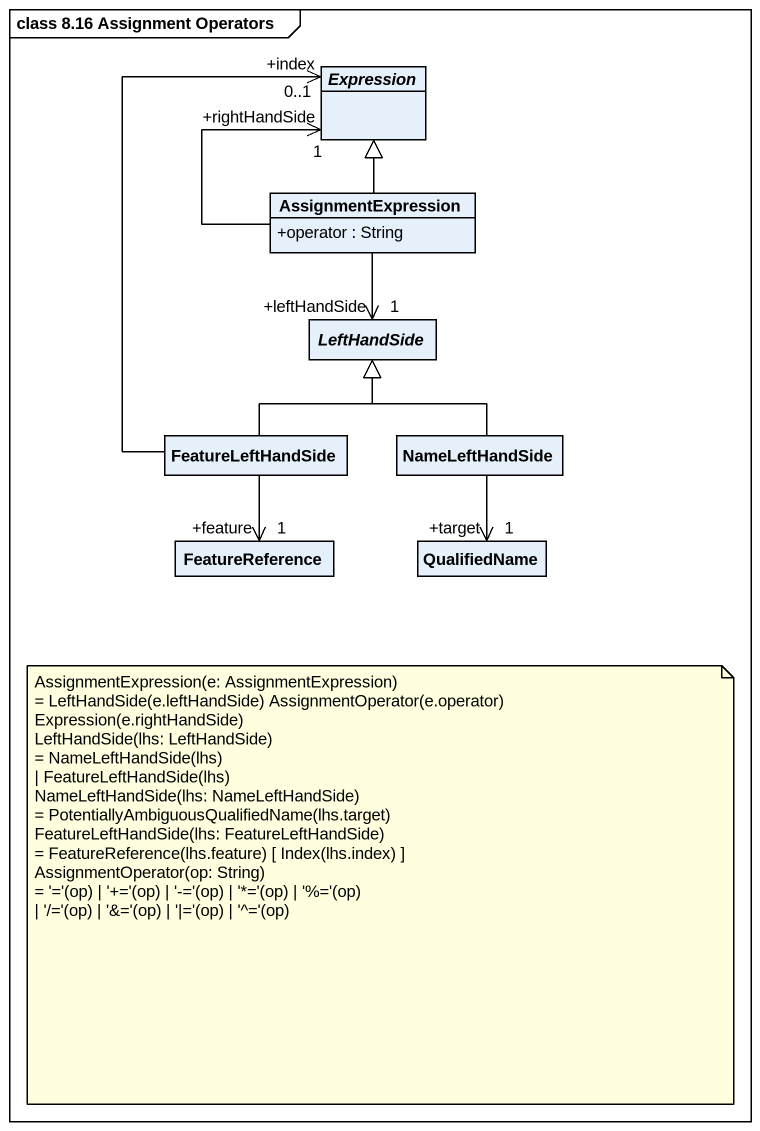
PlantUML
@startuml
mainframe class 8.16 Assignment Operators
hide circle
hide empty members
skinparam classAttributeIconSize 0
abstract class Expression
class AssignmentExpression {
  +operator : String
}
abstract class LeftHandSide
class FeatureLeftHandSide
class NameLeftHandSide
class FeatureReference
class QualifiedName
AssignmentExpression -up-|> Expression
AssignmentExpression -up-> "+rightHandSide\n1" Expression
AssignmentExpression --> "+leftHandSide\n1" LeftHandSide
FeatureLeftHandSide -up-> "+index\n0..1" Expression
FeatureLeftHandSide -up-|> LeftHandSide
FeatureLeftHandSide --> "+feature\n1" FeatureReference
NameLeftHandSide -up-|> LeftHandSide
NameLeftHandSide --> "+target\n1" QualifiedName
note as N1
  AssignmentExpression(e: AssignmentExpression)
  ~= LeftHandSide(e.leftHandSide) AssignmentOperator(e.operator)
  Expression(e.rightHandSide)
  LeftHandSide(lhs: LeftHandSide)
  ~= NameLeftHandSide(lhs)
  ~| FeatureLeftHandSide(lhs)
  NameLeftHandSide(lhs: NameLeftHandSide)
  ~= PotentiallyAmbiguousQualifiedName(lhs.target)
  FeatureLeftHandSide(lhs: FeatureLeftHandSide)
  ~= FeatureReference(lhs.feature) [ Index(lhs.index) ]
  AssignmentOperator(op: String)
  ~= '='(op) | '+='(op) | '-='(op) | '*='(op) | '%='(op)
  ~| '/='(op) | '&='(op) | '|='(op) | '^='(op)
end note
@enduml
